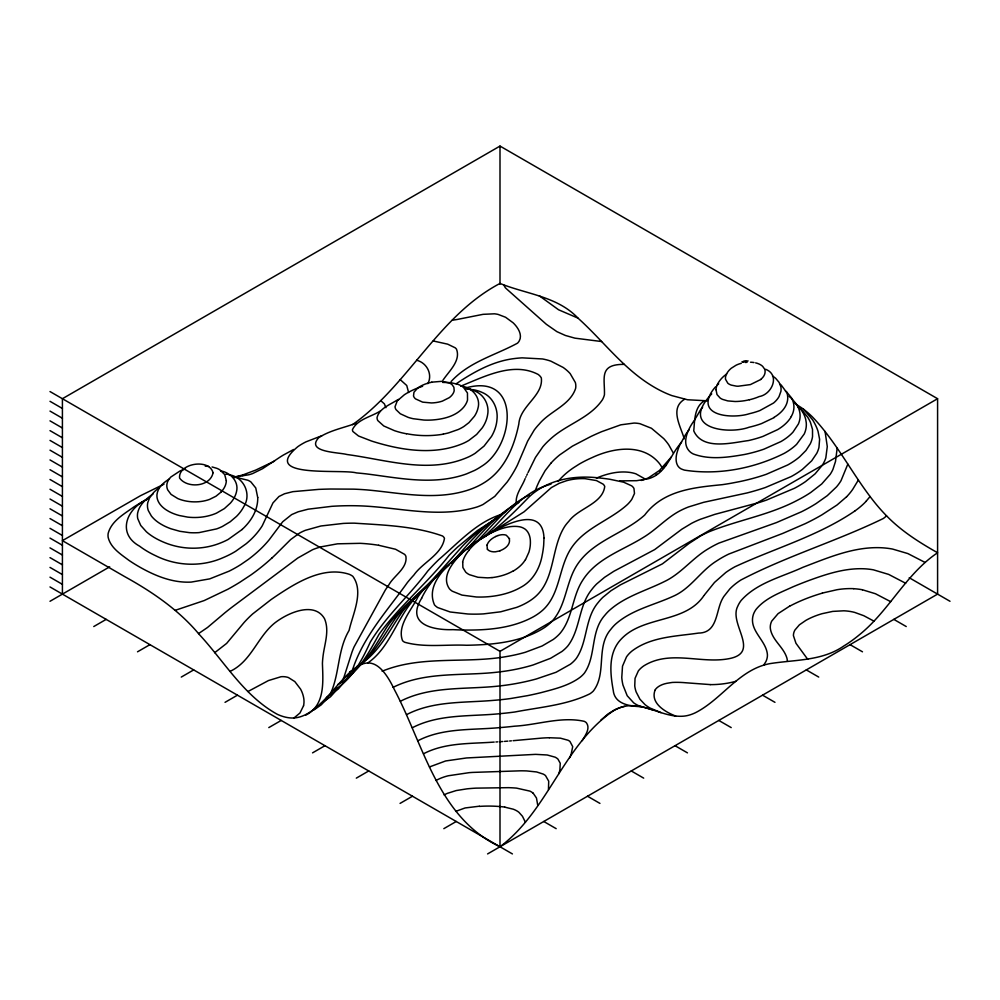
<?xml version="1.0" encoding="UTF-8"?>
<svg xmlns="http://www.w3.org/2000/svg" width="1000" height="1000" viewBox="0 0 1000 1000"><rect width="100%" height="100%" fill="white"/><g stroke="black" fill="none" stroke-linecap="round" stroke-linejoin="round"><path stroke-width="1.5" d="M164 484.175L140.562 495.675L62.413 540.65L124.925 576.737C152.438 591.962 178.85 610.037 199.163 634.338C224.387 661.513 243.988 695.987 277.3 714.3A62.188 35.9 60 0 0 289.025 717.788C332.55 723.562 358.675 613.913 394.513 689.875C423.738 745.05 438.038 817.712 500 846.75L500 651.35L937.588 398.713L937.588 594.113L487.587 853.925M791.338 416.5L790.638 417.7A58.913 34.013 0 0 1 777.675 429.613L762.95 436.4A88.863 51.3 0 0 1 748.5 440.562C731.637 442.775 702.537 450.637 693.75 430.875C694.775 420.712 694.137 406.85 704.4 400.863M716.025 389.712L717 394.55L720.125 398.025A14.575 8.413 0 0 0 722.588 399.387L727.763 400.9L735.125 401.512A37.538 21.675 0 0 0 749.35 399.725M548.462 789.463L548.713 781.2L545.538 775.625A14.7 8.488 0 0 0 543.263 774.1L536.613 771.95L526.675 770.925A92.312 53.3 0 0 0 520.725 770.812L472.688 772.412A158.275 91.388 0 0 0 469.25 772.65L448.225 775.775A40.675 23.487 0 0 0 436 780.487M837.163 448.212L835.5 461.488L832.95 469.363A84.95 49.037 0 0 1 830.125 474.425L821.737 483.963L810.688 492.512A140.55 81.15 0 0 1 797.875 500.012C769.825 515 738.037 520.025 708.8 531.875A102.163 58.987 0 0 0 700.312 536.138L689.175 543.362L662.412 563.862L620.462 584.837L610.975 590.737L602.9 597.3A82.338 47.538 0 0 0 598.375 602.288C584.513 618.3 587.913 641.587 576.263 658.487A54.112 31.237 0 0 1 570.425 664.2L556.075 672.262L536.425 678.938A156.387 90.288 0 0 1 518.025 683.188L515.325 683.688A143.212 82.675 0 0 1 501.613 685.713C467.863 689.925 431.575 685.263 400.35 701.287M462.738 562.175L462.875 567.5L465.675 572.087A18.837 10.875 0 0 0 469.45 574.688L477.95 577.275L487.337 577.85A34.888 20.15 0 0 0 492 577.537M486.938 545.163L487.438 549.113M303.5 705.825L299.975 712.987L293.938 718.012M558.812 773.725L559.513 771.438A101.45 58.575 0 0 0 559.875 770.062L560.25 763.275L558 759.175A13.738 7.925 0 0 0 555.1 757.163L547.212 754.987L535.65 754.362L466.488 757.962L445.637 760.962L429.475 766.95M427.9 383.638C432.812 374.162 426.812 362.8 416.7 360.262M535.087 491.087L536.788 486.725A307.087 177.3 0 0 1 539.487 480.763L545.112 470.712L550.862 463.263M847.825 464.137L841.012 480.7A93.575 54.025 0 0 1 836.475 486.938L827.275 495.675L816.112 503.562A174.075 100.5 0 0 1 801.4 511.8L776.488 522.575L718.913 543.1A107.112 61.837 0 0 0 708.612 548.587C692.575 557.863 681.275 573.612 664.375 581.575C645.8 590.825 624.812 596.413 609.138 610.65A75.788 43.762 0 0 0 604.963 615.138C590.2 631.337 596.413 655.713 584.487 673A45.275 26.137 0 0 1 579.888 677.475C568.525 685.775 554.5 689.062 541.125 692.625A213.375 123.188 0 0 1 527.463 695.662L510.637 698.525A171.65 99.1 0 0 1 493.088 700.4C464.1 702.913 433.113 700.75 406.562 714.65M343.525 678.612L351.875 652.438A207.987 120.087 0 0 1 354.087 646.875L385.288 590.1A202.537 116.938 0 0 1 388.7 585.112C393.837 575.6 407.738 568.25 405.9 556.275A15.713 9.075 0 0 0 404.625 554.375L395.562 549.263L378.675 545.275M421.662 598.225C405.637 623.938 432.05 630.363 453.013 629.637A175.287 101.2 0 0 0 463.225 630.025C487.15 630.388 512.25 628.425 533.612 616.663A67.787 39.137 0 0 0 543.15 609.788C559.75 594.275 558.725 569.412 569.7 550.65C582.6 528.387 609.138 521.138 627.375 504.562A61.3 35.387 0 0 0 631.862 499.25L634.487 493.488L633.962 488.475A14.725 8.5 0 0 0 631.663 485.85L623.7 482.212L609.862 479.275A113.212 65.362 0 0 0 598.987 477.925C574.338 475.025 547.263 479.487 528.787 497.2C514.775 511.6 500.7 526.087 483.888 537.35M695.75 418.05L700.263 410.275A113.987 65.812 0 0 1 702.625 407.2M528 472.638L535.45 457.463L542.812 446.8A118.75 68.562 0 0 1 549.8 439.637C565.812 424.375 589.725 418.512 602.438 399.75A52.213 30.15 0 0 0 604.438 394.775C604.963 378.188 598.587 364.162 624.237 364.363M527.375 473.963L526.737 475.288M569.675 757.675L570.15 756.675A119.388 68.925 0 0 0 571.062 754.6L572.712 746.637L569.975 741.475A12.188 7.037 0 0 0 568.038 740.238L560.388 738.162L549.3 737.738M352.562 669.712C363.438 636.45 387.425 610.5 407.425 582.5A279.825 161.55 0 0 1 413.888 575.025C422.8 562.312 442.025 554.5 444.462 538.35A10.412 6.012 0 0 0 442.562 536C414.65 526.013 383.775 525.087 354.338 523.162A114.438 66.075 0 0 0 343.25 523.425L320.9 525.988L305.425 530.3A46.988 27.125 0 0 0 299.525 533.1L290.65 539.562L276.438 553.713A321.125 185.4 0 0 1 271.962 557.975M525.788 477.262L526.1 476.613M525.15 478.587C522.087 486.9 514.65 495.037 516.45 504.363M654.975 690.375C650.2 703.325 665.525 712.138 675.625 716.05M330.575 693.5C339.712 673.425 337.475 649.912 349.087 630.438C352.788 613.962 364.162 591.737 352.85 576.35A17.087 9.862 0 0 0 349.087 574.237C325.613 566.688 301.6 579.6 282.312 592.062A411.825 237.763 0 0 0 270.975 599.663L252.65 613.938A189.587 109.45 0 0 0 244.037 622.55L226.637 643.4L214.675 652.712M858.388 480L852.725 489.338A110.938 64.05 0 0 1 851.062 491.613A103.225 59.6 0 0 1 846.55 496.8M525.55 559.625L528.888 552.238A97.25 56.15 0 0 0 530.4 542.013C530.475 536.525 528.4 530.212 522.975 527.888A11.887 6.863 0 0 0 519.325 526.725C509.775 525.212 500.25 528.713 491.712 532.663A79.75 46.037 0 0 0 482.938 537.675L480.613 539.275A94.05 54.3 0 0 0 469.025 550.05M582.212 740.662C585.037 735.6 590.75 728.45 586.35 722.738A8.912 5.15 0 0 0 584.225 721.325C561.312 716.225 537.712 724.887 514.712 726.175A253.912 146.6 0 0 1 499.938 727.6C472.512 730.225 443.075 727.625 417.912 740.738M348.875 676.237L338.625 688.637L326.4 697.675M763.662 665.225L765.9 661.587A42.312 24.425 0 0 0 767.438 654.912C766.488 640.288 748.675 630.688 753.2 615.037A47.062 27.175 0 0 1 755.962 609.525C765.263 598.038 779.837 592.875 792.875 586.862A333.25 192.4 0 0 1 809.05 580.45C827 573.9 845.8 567.737 865.163 568.837A42.812 24.712 0 0 1 873.388 569.825L888.65 574.4L905.638 583.25M337.95 688.438L330.538 696.725L320.475 704.025M704.4 594.963L714.488 582.45L725.775 572.513A98.225 56.712 0 0 1 735.025 566.725C774.912 548.212 818.112 536.1 854.775 511.05M703.95 595.562C684.388 624.75 640.475 614.7 618.812 641.838C608.2 655.625 610.375 674.375 613.25 690.438C614.587 704.237 629.963 706.3 641.087 706.675M327.938 697.613L321.312 704.762L313.9 710M870.088 496.525L866.275 501.062M442.925 380.288C448.738 371.388 461.075 360.812 456.488 349.162A14.2 8.2 0 0 0 455.188 347.8L447.675 344.162L433.2 340.962M671.4 456.938L659.488 470.45L648.65 477.725A39.737 22.938 0 0 1 642.675 480.037L641.287 480.462M453.65 560.475C469.338 542.575 484.975 523.825 505.763 511.587M450.975 563.4L452.312 561.938M467.075 549.1C482.675 531.925 497.812 513.3 518.825 502.463M666.425 464.913L665.037 466.337M477.238 541.138C493.462 524.738 507.663 505.188 529.138 495.138M664.338 467.062L662.9 468.5M846.55 496.8L837.025 505L821.925 514.837A237.638 137.2 0 0 1 811.538 520.525A227.662 131.438 0 0 1 805.138 523.713L782.625 533.462L728.725 554.087A105.875 61.125 0 0 0 716.7 560.9C700.562 570.825 690.75 588.737 673.012 596.35C653.725 605.163 631.838 609.7 615.575 624.113A68.65 39.638 0 0 0 610.913 629.237C595.575 646.787 607.075 673.25 593.325 691.038A30.312 17.5 0 0 1 589.875 693.812C566.638 705.212 539.938 707.15 514.825 712A192.975 111.412 0 0 1 501.3 713.538C471.6 716.75 439.675 713.538 412.325 727.738M220.888 492.225L215.963 496.238L209.562 499.412A27.487 15.875 0 0 1 187.062 501.225A29.137 16.825 0 0 1 177.787 498.562L171.075 494.4L167.75 489.95A28.975 16.725 0 0 1 166.825 485.138L166.962 483.925A30.425 17.562 0 0 1 170.812 477.05L179.737 471.15A42.025 24.262 0 0 1 185.45 468.95M600.887 720.113L608.088 713.9L614.738 709.812A36.5 21.075 0 0 1 622.8 706.8L624.837 706.287M659.975 471.325L660.713 470.637M717.062 385.312L718.7 383.787M242.138 529.487L228.15 539.462A64.85 37.438 0 0 1 220.725 542.888C202.488 550.325 181.425 549.862 163.375 542.062A70.75 40.85 0 0 1 156.412 538.713L154.288 537.5A65.438 37.775 0 0 1 146.363 531.75L140.75 525.475L137.75 518.638A44.588 25.738 0 0 1 137.662 512.95C139.4 504.55 146.375 498.537 153.125 493.875M433.363 579.55L418.575 593.913A240.463 138.837 0 0 0 411.163 602.762C395.8 621.975 388.663 648.475 367.812 662.962M424.513 588.562L402.375 609.862A241.925 139.675 0 0 0 395.575 618.15C382.088 637.5 371.463 660.4 349.6 671.988M425.988 587.275L427.463 585.975M482.013 538.337L483.575 536.962A387.725 223.85 0 0 0 495.438 525.812C510.25 510 525.013 492.475 546.425 485.613A64.488 37.237 0 0 1 551.062 484.075M434.95 578.162L436.55 576.775M430.462 582.95L409.637 602.875A245.463 141.713 0 0 0 402.375 611.725C388.688 631 378.5 654.45 356.85 666.413M451.05 381.6C469.062 361.812 495.163 355.337 517.513 343.162A21.488 12.4 0 0 0 519.263 340.9C521.862 336.388 519.7 330.95 516.875 327.113A57.3 33.087 0 0 0 513.112 322.788L505.562 317.25L498.137 314.425A18.525 10.7 0 0 0 494.412 313.812L483.075 314.337L457.038 319.488A96.2 55.538 0 0 1 452.287 320.175M449.038 565.1L436.3 576.175L424.913 587.95A222.963 128.725 0 0 0 417.863 597C411.75 609.85 396.8 625.55 402.525 640.638A10.062 5.812 0 0 0 404.7 642.25C424.663 647.85 446.075 644.275 466.587 645.263C493.288 644.775 521.6 642.3 544.612 627.5A67.912 39.212 0 0 0 551.475 621.85C566.438 606.188 565.575 582.45 577.188 564.8C593.2 540.5 623.8 533.837 644.688 515.05C663.4 490.25 693.725 487.488 722.312 484.663A193.325 111.613 0 0 0 730.925 483.288L739.388 481.662A152.925 88.287 0 0 0 766.3 474.3L787.725 464.963A88.338 51 0 0 0 799.712 456.763L805.938 450.5L810.312 443.75A68.238 39.4 0 0 0 812.537 436.625L812.513 429.425L810.425 422.325A84.625 48.863 0 0 0 807.638 417.125L802.35 410.588A65.475 37.8 0 0 0 797.575 406.45M656.025 474.762L656.85 474.087M760.775 379.5L750.413 384.588L738.112 386.225A17.613 10.175 0 0 1 736.338 386.125L731.338 385.125A11.1 6.412 0 0 1 727.812 383.212L725.5 379.225A25.725 14.85 0 0 1 727.05 373.1A32.725 18.9 0 0 1 731.275 368.25L736.038 365.238A22.763 13.137 0 0 1 741.325 363.288M462.038 553.462L445.387 567.375L435.312 577.7A187.25 108.112 0 0 0 421.613 598.225M726.675 373.938L723.775 376.262A51.775 29.9 0 0 0 718.662 382.225L718.138 383.1A41.25 23.812 0 0 0 715.975 389.712M159.35 487.688L157.613 488.963A55.525 32.05 0 0 0 153.35 492.812L149.475 498.075L147.787 502.537A42.25 24.4 0 0 0 148.3 510.538L151.35 515.975A48.975 28.275 0 0 0 160.925 524.113L163.25 525.425A53.275 30.75 0 0 0 171.1 528.825L179.825 531.287L189.4 532.638A39.137 22.6 0 0 0 199.088 532.612L216.6 528.9A49.375 28.5 0 0 0 222.488 526.413L230.2 521.763L236.462 516.438A80.075 46.238 0 0 0 243.675 506.825C252.1 494.1 243.538 476.4 228.525 474.7M352.512 424.65C408.6 385 438.263 315.95 500 283.438C526.4 294.188 557.45 296.3 578.138 318.263C603.038 340.675 623.3 368.587 652.375 386.075A133.837 77.275 60 0 0 671.912 395.613L687.537 399.762L707.075 400.8M471.975 544.975C456.188 558.038 423.625 580.325 434.5 604.9A20.375 11.762 0 0 0 437.638 607.537L450.175 611.987L467.85 614A89.438 51.638 0 0 0 478.525 614.1A87.5 50.512 0 0 0 483.525 613.888L500.7 611.8L516.525 607.425A64.5 37.237 0 0 0 533.075 598.55C555.962 581.112 550.288 548.337 565 526A81.037 46.788 0 0 1 568.75 521.4C578.325 508.062 602.5 504.038 604.738 486.475A13.75 7.938 0 0 0 603.188 484.2L596.462 480.575L585 478.663A35.987 20.775 0 0 0 566.312 480.788L559.3 483.263L551.388 487.587L524.087 511.8L480.363 539.275M475.513 542.513L479.137 540.087M456.188 383.775C473.688 372.05 492.688 361.287 513.913 358.625A63.875 36.875 0 0 1 522.163 357.85L542.562 358.963A39.6 22.862 0 0 1 550.85 361.15L563.162 367.45A61.525 35.525 0 0 1 570.163 373.6L575.363 382.537A40.637 23.462 0 0 1 575.588 388.55C569.837 405.412 550.125 411 539.288 424.038A118.663 68.513 0 0 0 534.212 430.062L527.65 441.138L517.35 465.213A279.225 161.213 0 0 1 507.15 482.038L494.775 496.388L483.088 504.462A45.425 26.225 0 0 1 477.225 506.925C441.2 518.075 403.488 508.5 366.925 506.2A152.113 87.825 0 0 0 347.663 505.712A167.237 96.55 0 0 0 331.8 506.325L308.137 509.188L298.175 511.788L291.65 514.6L282.688 521.763L269.225 539.725A192.8 111.312 0 0 1 265.225 544.312A181.863 105 0 0 1 248.388 559.362L241.225 564.3A133.412 77.025 0 0 1 229.125 571.15L209.725 578.875L191.25 582.087A40.025 23.112 0 0 1 183.938 582.062C168.337 581.15 153.625 574.913 140.175 567.337A179.688 103.737 0 0 1 128.837 560.288C120.812 554.25 110.85 548.025 108.212 537.625A37.438 21.612 0 0 1 108.2 533.263C111.525 521.013 123.837 514.225 133.412 507.262A211.075 121.862 0 0 1 145.625 499.988L147.662 498.888M146.363 499.762C126.587 508.913 116.65 533.525 139.55 546.15A94.162 54.363 0 0 0 147.2 551.275A98.95 57.125 0 0 0 155.75 555.775C176.6 566.188 201.788 567.15 223.137 557.638A88.05 50.838 0 0 0 235.625 551.3L246.137 543.775A134.425 77.613 0 0 0 262.288 525.725L272.962 502.912L278.975 496.488L284.562 493.75L292.875 491.662L318.75 489.387A316.913 182.963 0 0 1 330.375 489.025L353.738 489.15A176.537 101.925 0 0 1 366.8 489.913C399.7 492.812 433.387 500.487 465.9 490.788A66.213 38.225 0 0 0 483.475 483.125C504.5 470.6 514.138 446.9 518.825 423.988C520.075 405.863 543.513 395.75 541.337 377.95A19.338 11.162 0 0 0 538.175 374.45C513.225 361.362 484.325 376.688 460.737 386.15M500 846.75C548.1 810.95 563.4 745.013 613.3 710.863A53.612 30.95 -60 0 1 625.025 706.25C645.413 702.537 663.35 717.862 683.625 716.162A54.975 31.738 -60 0 0 695.35 712.763C721.975 699.3 738.9 669.587 769.587 663.688C794.675 659.6 821.912 661.237 843.812 645.987A116.062 67.013 -60 0 0 859.438 634.75C889.05 610.875 905.8 574.113 937.588 552.75C919.375 542.45 901.45 531.15 886.787 516.062A115.575 66.725 60 0 1 875.075 502.938C852.812 475.35 837.138 442.812 812.562 417.062A65.95 38.075 60 0 0 800.837 407.325L796.938 404.862M684.638 399.225C669.3 408.312 680.775 426.413 684.262 438.888M169.5 478.913C163.725 482.3 157.875 487.35 156.988 494.387A37.237 21.5 0 0 0 166.4 510.012L168.888 511.488A40.263 23.25 0 0 0 179.225 515.5L187.675 517.112A34.913 20.162 0 0 0 205.387 516.525A37.163 21.45 0 0 0 216.438 513.162L224.363 508.6L230.362 503.15A59.975 34.625 0 0 0 236.513 491.637C239.125 481.438 230.2 472.388 220.575 470.863M343.387 678.175C364.1 667.237 374.963 646.062 386.85 627.075A236.262 136.4 0 0 1 393.113 618.812L404.487 606.525L427.463 584.837A365.213 210.85 0 0 0 433.312 578.9L462.325 546.287A338.363 195.35 0 0 1 472.688 536.275L485.562 525.65L499.113 516.688M305.812 715.1C325.288 705.35 323.038 681.7 322.425 663.525A241.137 139.213 0 0 1 322.875 657.625C324.113 644.788 329.85 631.3 324.538 618.713C315.325 602.737 293.175 611.038 280.975 618.675A83.912 48.438 0 0 0 275.05 622.75C257.475 636.613 251.412 661.413 230.075 671.375M198.525 633.612L207.537 627.463L224.875 612.812A384.888 222.213 0 0 1 231.45 607.6L297.85 557.987L312.55 549.712A56.975 32.9 0 0 1 320.938 546.862L337.5 543.825L360.138 543.325A102.387 59.112 0 0 1 378.675 545.275M774.225 417.562L761.562 423.575A73.575 42.475 0 0 1 749.013 427.25C729.9 434.35 684.05 429.525 706.525 399.963A90.862 52.462 0 0 1 711.737 393.9M337.625 684.625C357.7 673.988 368.45 653.375 379 634.35C399.675 605.775 427.4 583.112 449.137 555.3A349.45 201.75 0 0 1 457.837 546.85L477.337 530.625L494.212 519.738M332.038 691.162C351.262 680.962 361.562 661.125 370.25 642.163C386.037 615.95 409.487 595.5 427.762 571.05A345.938 199.725 0 0 1 438.988 559.4C458.225 542.987 476 522.675 500.675 514.625M937.588 398.713L500 146.075L62.413 398.713L62.413 594.113M50 601.287L109.688 566.825M93.763 626.55L106.175 619.375M137.513 651.812L149.938 644.65M181.275 677.075L193.688 669.912M225.037 702.337L237.45 695.175M248 691.5L268.425 680.575L281.025 676.725A10.75 6.2 0 0 1 288.4 677.537L294.825 681.587L300.55 689.075A76.875 44.387 0 0 1 303.475 696.862A62.25 35.938 0 0 1 303.562 705.825M268.788 727.6L281.212 720.438M312.55 752.862L324.963 745.7M356.312 778.138L368.725 770.962M400.062 803.4L412.488 796.225M443.825 828.662L456.238 821.488M455.662 811.388L465.087 807.962L479.338 806.213M423.55 753.763C445.213 742.425 470.487 743.85 494.188 742.075M175.15 610.35L204.188 600.562L227.938 589.212A292.738 169.013 0 0 0 239.762 582.312L250.763 575.05A288.325 166.462 0 0 0 271.95 557.962M382.137 671.237C421.275 655.037 465.238 663.825 506.15 656.612A109.1 62.987 0 0 0 525.363 652.262L542.112 645.987L553.325 639.425A65.375 37.738 0 0 0 560.163 633.237C572.8 618.088 572.05 596.35 582.8 580.125C596.5 558.488 622.2 550.538 642.975 537.625C656.712 529.487 667.312 516.862 681.8 509.888A71 41 0 0 1 688.55 506.938L703.65 502.312L747.05 492.95A185.863 107.3 0 0 0 765.225 487.575L791.087 476.613A101.538 58.625 0 0 0 802.4 469.387L811.688 460.812L816.775 453.3A73.3 42.312 0 0 0 818.962 447.35L819.613 439.312L818.037 431.325A124.45 71.85 0 0 0 812.513 419.712L803.587 409.275M789.587 606.163L778.088 613.638L771.712 621.125A38.112 22 0 0 0 770.425 629.062C772.4 640.275 783.325 646.938 786.737 657.537A44.988 25.975 0 0 1 787.4 661.287M393.1 687.337C426.15 670.85 464.363 676.425 499.888 671.85A126.675 73.138 0 0 0 533.15 664.95L550.588 658.3L561.925 651.488A60.525 34.95 0 0 0 567.987 645.75C580.55 629.15 578.4 605.8 591.812 589.487A87.85 50.725 0 0 1 596.675 583.95L604.562 577.325L613.812 571.3L654.65 549.612L681.85 529.2L691.538 523.35A90.725 52.375 0 0 1 700.35 519.288L714.837 514.362L759.075 502.525A220.062 127.05 0 0 0 766.575 500.05L794.45 488.288A118.175 68.225 0 0 0 805.525 481.587L815.125 473.825L822.3 465.262A78.938 45.575 0 0 0 825.825 457.887L827.275 446.562L825.062 431.45M293.562 449.5L283.3 455.1A185.787 107.263 0 0 0 280.4 456.887L262.587 468.675L252.65 473.55A37.312 21.538 0 0 1 248.775 474.775L233.375 477.238M274.488 461.125L255.662 470.112L243.6 474.65A73.138 42.225 0 0 1 235.613 476.788L232.887 477.375M380.163 411.112C371.163 416.825 357.45 419.25 352.475 429.55A10.225 5.913 0 0 0 352.912 431.512L358.525 436L371.463 441A162.987 94.1 0 0 0 375.175 442.163A180.487 104.2 0 0 0 383.113 444.425C409.212 451.388 438.275 454.237 463.663 443.175A51.312 29.625 0 0 0 468.975 440.337L476.637 434.438L482.25 427.863A82.225 47.475 0 0 0 487.575 415.012C489.575 405.375 484.35 394.95 475.15 391.175A28.038 16.188 0 0 0 467.887 388.638L465.788 388.2M495.625 536.475L497.925 535.538M596.375 478.137C606.862 473.688 618.45 470.812 629.888 472.413A24.087 13.913 0 0 1 635.913 473.837L645.175 479.038M356.275 423.188C343.75 427.837 330.112 430.3 318.762 437.638C305.15 452.4 338.938 452.262 346.912 454.5C387.175 459.875 429.738 474.538 468.95 456.75A57.938 33.45 0 0 0 475.175 453.288L484.05 446.087L491.488 436.463A106.662 61.575 0 0 0 497.013 419.212C498.15 408.35 492.625 396.725 482.2 392.463A27.675 15.975 0 0 0 474.975 390.037L466.1 388.888M500.012 550.85L495.325 551.812A7.538 4.35 0 0 1 487.287 549.15M321.838 435.75L305.938 441.863A68.025 39.275 0 0 0 297.863 446.637C258.775 478.95 341.125 468.663 356.463 472.912A196.412 113.4 0 0 1 366.475 473.913C396.7 477.688 427.725 484.363 457.9 476.562A67.075 38.725 0 0 0 466.575 473.875L474.462 470.487A63.712 36.775 0 0 0 481.337 466.45C514.5 446.65 522.125 372.175 465.788 387.925M242.413 475.6L245.113 474.825M822.387 593.062L837.05 589.712A47.425 27.375 0 0 1 853.775 588.663M239.7 476.325L236.962 477A91.388 52.763 0 0 1 234.2 477.612M431.788 382.163L441.662 381.337L449.4 383.013A12.175 7.037 0 0 1 452.175 384.8L453.888 387.275L454.188 390.637A22.875 13.213 0 0 1 453.125 393.45A24.562 14.188 0 0 1 449.263 397.663L442.312 401.138A24.562 14.175 0 0 1 431.45 402.95L422.638 402.137L415.538 398.888A12.912 7.45 0 0 1 413.512 395.913L413.963 392.238L417.725 388.038A30.812 17.788 0 0 1 431.812 382.212M748.1 360.9L742.237 361.8L744.188 361.45M742.237 361.8L746.137 361.163M745.387 362.488L747.075 362.3M513.1 740.688L541.888 738.088A103.5 59.75 0 0 1 549.3 737.725M511.375 740.837L509.625 740.987M507.912 741.125L504.513 741.388M502.812 741.513L499.4 741.75M497.675 741.862L495.925 741.975M442.675 382.425L449.425 382.55M710.225 684.587L685.7 682.763A55.85 32.25 0 0 0 672.513 682.425A29.275 16.9 0 0 0 670.35 682.738L666.825 683.312A19.225 11.1 0 0 0 654.837 690.35M619.862 480.887L636.663 480.688L648.575 478.688A25.825 14.912 0 0 0 652.463 477.25C665.962 471.2 670.475 455.925 679.163 445.163A247.213 142.725 0 0 1 681.587 441.987M205.225 466.15L208.688 466.413M601.638 341.538L574.9 338.15L565.388 335.462L556.962 331.688L546.35 324.3L506.075 288.475A34.513 19.925 0 0 1 505.188 287.538L503.875 285.1M233.95 476.887L247.875 480.238A18.375 10.613 0 0 1 250.888 481.925L255.763 487.975L257.712 497.525M754 362.55L753.15 362.425A16.637 9.6 0 0 0 750.537 362.225M450.913 382.7L457.925 384.325A19.812 11.438 0 0 1 463.425 387.287L467.45 392.975L467.525 399.988A43.788 25.275 0 0 1 466.6 402.575A44.913 25.938 0 0 1 463.438 407.488C455.65 416.312 443.4 419.188 432.113 420A43.863 25.325 0 0 1 423.888 420.05L413.212 418.713A35.562 20.538 0 0 1 408.075 417.325L400.312 413.775L395.988 409.613A17.587 10.163 0 0 1 395.037 406.675L397.287 400.85L404.325 394.775A68.45 39.525 0 0 1 422.625 386.287M504.738 807.138L513.275 809.2A20.738 11.975 0 0 1 518.913 812.3L522.463 816.275L525.425 822.3M406.4 433.787L402.038 432.85A64.662 37.337 0 0 1 394.288 430.6L383.738 425.95L377.8 420.575A16.188 9.35 0 0 1 377.088 417.375C379.425 408.45 389.75 404.812 396.812 400.3A145.7 84.113 0 0 1 398.537 399.412M862.4 589.763L875.438 593.737L890.675 601.663M652.513 709.85L638.55 705.662A31.05 17.925 0 0 1 633.65 702.812L627.188 695.725L622.975 685.088A140.65 81.2 0 0 1 621.775 677.525L622.513 666.162L626.5 656.888A48.212 27.837 0 0 1 632.137 650.9C651.25 636.613 675.85 636.413 698.475 633.088C717.487 632.95 715.763 611.912 722.05 599.562A97.75 56.438 0 0 1 723.825 596.5L729.812 588.95A86.037 49.675 0 0 1 740.875 580.013C786.712 556.062 836.938 541.1 883.35 518.488A34.737 20.062 0 0 0 886.525 515.788M225.912 474.125L227.225 474.4M212.062 466.95L216.75 468.3A18.6 10.738 0 0 1 219.913 469.862L224.713 474.6L226.3 480.688M462.4 386.3C472.463 387.95 481.025 397.875 477.962 408.237A62.713 36.212 0 0 1 474.45 416.238L468.925 422.638L463.975 426.425A44.212 25.525 0 0 1 458.25 429.513L448.587 432.887A51.013 29.45 0 0 1 443.312 434.062M577.95 318.1L558.575 309.775L539.188 295.712M660.975 712.613L650.263 708.15A41.662 24.05 0 0 1 645 704.6L639.913 699.2L636.138 691.9A80.138 46.275 0 0 1 634.75 685.863L635.05 678.337L638.312 670.987A35.05 20.238 0 0 1 643.875 665.825C669.762 649.7 700.3 663.825 728.175 658.825C761.75 653.037 728.512 624.212 737.675 606.413A62.475 36.075 0 0 1 741.175 600.425C757.125 582.575 781.888 577 802.875 567.325C827.688 557.863 853.213 546.763 880.3 547.7A50.525 29.162 0 0 1 892.513 549.05L907.825 553.562L924.912 562.35M765.65 369.3C780.362 374.95 772.075 394.387 759.188 396.575A44.713 25.812 0 0 1 749.4 399.775M400.15 379.588L406.75 385.513L408.6 392.5M909.225 577.737L950 601.287M893.825 619.375L906.237 626.55M873.9 621.112L863.825 615.725L854.663 612.4A31.725 18.325 0 0 0 843.863 610.8L832.725 611.4L822.15 613.675A63.675 36.763 0 0 0 805.863 620.388L799.388 624.837L794.925 630.05A30.688 17.725 0 0 0 793.425 635.65L795.962 643.275L807.725 659.325M850.062 644.65L862.487 651.812M806.312 669.912L818.725 677.075M762.55 695.175L774.963 702.337M718.787 720.438L731.213 727.6M675.037 745.7L687.45 752.862M50 391.55L500 651.35M50 401.312L62.413 408.488M50 411.087L62.413 418.25M50 420.85L62.413 428.025M50 430.625L62.413 437.8M631.275 770.962L643.688 778.138M50 440.4L62.413 447.562M50 450.163L62.413 457.337M50 459.938L62.413 467.1M50 469.712L62.413 476.875M50 479.475L62.413 486.65M587.513 796.225L599.938 803.4M50 489.25L62.413 496.413M50 499.012L62.413 506.188M50 508.787L62.413 515.95M50 518.562L62.413 525.725M50 528.325L62.413 535.5M543.763 821.488L556.175 828.662M50 538.1L62.413 545.262M50 547.863L62.413 555.037M50 557.638L62.413 564.812M50 567.413L62.413 574.575M50 577.175L62.413 584.35M50 586.95L512.413 853.925M380.7 400.588L384.387 403.875L385.9 407.688M533.2 793.225L536.475 798.012L537.762 805.413M786.438 392.188L781.312 385.163A33.25 19.2 0 0 0 780.25 384.263M673.275 452.962L668.713 444.8A117 67.55 0 0 0 663.787 438.65L651.462 428.275L639.95 423.7A20.263 11.7 0 0 0 634.075 423.062L620.8 424.825L601.55 431.712A292.675 168.975 0 0 0 591.175 436.35L572.388 446.163L559.7 454.9A116.912 67.5 0 0 0 550.862 463.263M509.588 538.75L506.312 535.25A5.613 3.237 0 0 0 504.487 534.775L502.837 534.663A10.35 5.975 0 0 0 497.962 535.575M500 146.075L500 284.1M558.088 481.512A105.588 60.963 0 0 1 573.488 467.762L579.225 464.113A119.225 68.838 0 0 1 592.1 457.612C612.825 447.863 641.938 443.175 658.688 462.625A57.312 33.087 0 0 1 661.862 467.3M257.738 497.525A101.7 58.712 0 0 1 242.1 529.475M226.337 480.688A41.7 24.075 0 0 1 220.812 492.2M443.363 434.162A59.5 34.35 0 0 1 406.475 433.663M794.587 402.912A55.75 32.188 0 0 1 797.7 405.712L801.375 410.1A68.213 39.375 0 0 1 805.725 419.475L806.25 422.7A63.525 36.675 0 0 1 804.25 433.95L796.612 444.325A77.362 44.662 0 0 1 784.3 453.325C753.938 468.537 718.312 475.387 684.613 470.15A16.075 9.275 0 0 1 683.1 469.663C674.925 467.45 675.175 457.537 677.5 451.112A131.387 75.85 0 0 1 679.538 445.55L685.5 434.75A181.55 104.812 0 0 1 689.112 429.75M789.15 396.45A47.237 27.275 0 0 1 792.1 398.95L796.438 404.175A58.25 33.625 0 0 1 798.363 424.038L793.037 432.075A67.85 39.175 0 0 1 780.95 441.562L764.013 449.137A105.738 61.037 0 0 1 744.688 454.45C727.887 457.4 709.737 460.075 693.337 453.988A18.113 10.462 0 0 1 690.362 452.113C680.738 443.713 687.987 429.05 694.1 420.737A143.1 82.613 0 0 1 695.238 419.212M791.275 416.488A52.2 30.137 0 0 0 791.438 397.8L786.7 392.062A39.775 22.963 0 0 0 785.487 391.012M513.275 570.85A41.163 23.763 0 0 1 492.025 577.612M525.425 559.6A52.337 30.213 0 0 1 513.438 570.95M462.575 562.163A68.012 39.275 0 0 1 469.175 550.1M786.712 392.15A48.525 28.012 0 0 1 773.95 417.413M487.013 545.175A25.175 14.538 0 0 1 495.712 536.525M509.263 538.787A20.812 12.012 0 0 1 499.913 550.75M772.55 376.087A27.163 15.688 0 0 1 775.713 378.375L779.137 382.438L780.837 386.825A38.913 22.462 0 0 1 780.913 391.337L779.05 396.587A43.238 24.962 0 0 1 773.562 403.013L759.887 410.55A59.438 34.312 0 0 1 749.25 413.738C734.925 418.512 697.7 417.4 710.788 393.35A68.35 39.462 0 0 1 712.938 390.037A70.85 40.912 0 0 1 715.562 386.863M760.65 379.438A22.587 13.05 0 0 0 764.712 369.225L762.663 366.35A14.65 8.462 0 0 0 755.638 362.875M479.375 806.4A77.188 44.562 0 0 1 504.762 807.062M444.137 794.963A29.975 17.312 0 0 1 447.238 793.4L456.175 790.562L466.987 788.85A108.188 62.462 0 0 1 475.988 788.138L508.45 787.663A83.475 48.2 0 0 1 516.512 788.112L529.888 791.112A16.7 9.65 0 0 1 533.2 793.225M789.65 606.213A142.975 82.55 0 0 1 822.425 593.112M853.775 588.725A38.925 22.475 0 0 1 862.4 589.763M735.8 681.312A57.387 33.138 0 0 1 710.225 684.625M866.338 501.075A107.05 61.8 0 0 1 854.762 511.05M476.475 541.888A437.812 252.775 0 0 1 474.95 543.4M543.987 537.95L543.688 544.963A268.75 155.162 0 0 1 542.263 554.837C540 568.175 532.825 581.125 520.45 587.5A56.5 32.612 0 0 1 499.387 595.138A57.6 33.25 0 0 1 476.337 596.987L461.962 595.1L452.325 591.225A21.888 12.637 0 0 1 449.462 588.85C440.25 575.763 454.562 560.425 463.462 551.587A154.438 89.162 0 0 1 472.425 544.113C487.713 534.288 542.362 497.925 543.987 537.95M213.05 472.738C210.4 486.838 187.262 488.75 179.587 478.062C177.987 463.462 209.275 458.025 213.05 472.738"/></g></svg>
